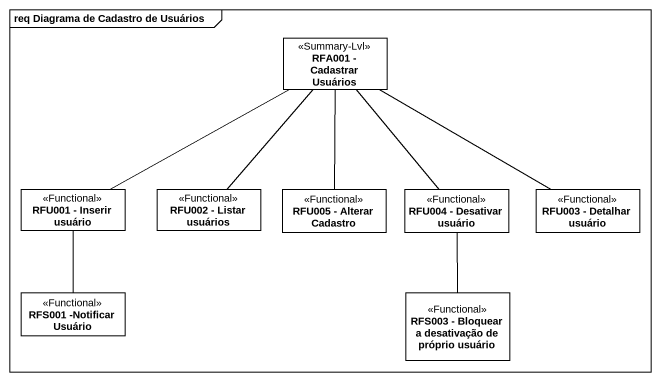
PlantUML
@startuml
mainframe req Diagrama de Cadastro de Usuários
hide circle
hide empty members
class "RFA001 - Cadastrar Usuários" as RFA001_Cadastrar_Usuários <<Summary-Lvl>>
class "RFU001 - Inserir usuário" as RFU001_Inserir_usuário <<Functional>>
class "RFU002 - Listar usuários" as RFU002_Listar_usuários <<Functional>>
class "RFU005 - Alterar Cadastro" as RFU005_Alterar_Cadastro <<Functional>>
class "RFU004 - Desativar usuário" as RFU004_Desativar_usuário <<Functional>>
class "RFU003 - Detalhar usuário" as RFU003_Detalhar_usuário <<Functional>>
class "RFS001 -Notificar Usuário" as RFS001_Notificar_Usuário <<Functional>>
class "RFS003 - Bloquear a desativação de próprio usuário" as RFS003_Bloquear_a <<Functional>>
RFA001_Cadastrar_Usuários -left- RFU001_Inserir_usuário
RFA001_Cadastrar_Usuários -- RFU002_Listar_usuários
RFA001_Cadastrar_Usuários -- RFU005_Alterar_Cadastro
RFA001_Cadastrar_Usuários -- RFU004_Desativar_usuário
RFU003_Detalhar_usuário -left- RFA001_Cadastrar_Usuários
RFS001_Notificar_Usuário -up- RFU001_Inserir_usuário
RFS003_Bloquear_a -up- RFU004_Desativar_usuário
@enduml
